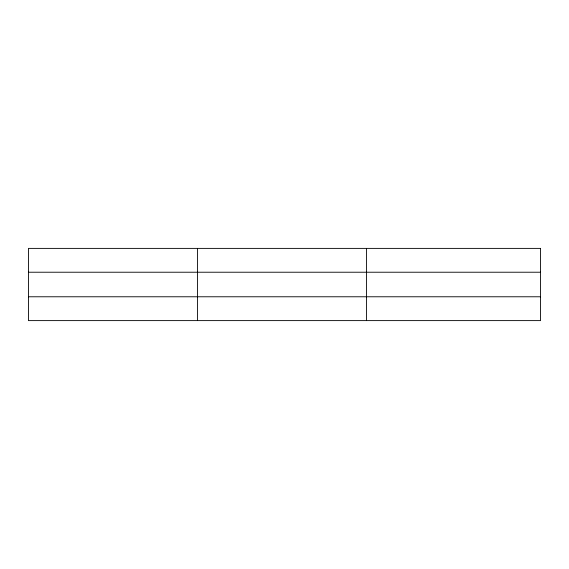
<?xml version="1.0" encoding="UTF-8"?>
<svg xmlns="http://www.w3.org/2000/svg" width="569" height="569" viewBox="0 0 569 569"><rect width="100%" height="100%" fill="white"/><g stroke="black" fill="none" stroke-linecap="round" stroke-linejoin="round"><path stroke-width="0.85" d="M197.443 248.39L197.443 320.61M366.436 248.39L366.436 320.61M28.45 272.224L540.55 272.224M28.45 296.776L540.55 296.776M540.55 248.39L540.55 320.61L28.45 320.61L28.45 248.39L540.55 248.39"/></g></svg>
